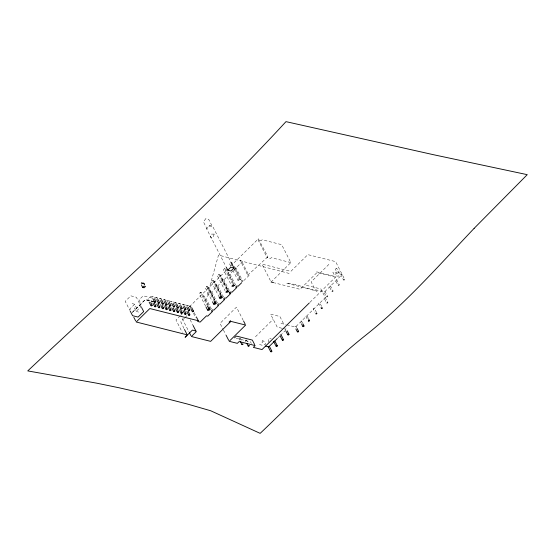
<?xml version="1.0" encoding="UTF-8"?>
<svg xmlns="http://www.w3.org/2000/svg" width="555" height="555" viewBox="0 0 555 555"><rect width="100%" height="100%" fill="white"/><g stroke="black" fill="none" stroke-linecap="round" stroke-linejoin="round"><path stroke-width="0.42" stroke-dasharray="2.77 2.08" d="M268.218 342.255L268.932 338.307L271.124 338.578M141.379 284.611L141.123 282.96L141.9 282.19L143.058 282.544L142.711 282.391M136.752 308.497L134.657 304.223L129.849 308.962L130.515 310.28M132.201 312.444L145.25 299.582L153.61 301.691M132.472 312.305L145.202 299.762L153.007 301.726M134.289 307.879L136.128 311.466L140.505 307.151L138.667 303.564M148.456 300.754L149.059 300.158L149.69 300.317M152.091 297.175L152.701 296.571L153.326 296.731M152.223 301.705L152.826 301.108L153.457 301.268M170.919 301.913L171.53 301.316L172.154 301.476M185.987 305.708L186.591 305.111L187.215 305.264L187.923 306.637M224.622 268.502L223.408 269.695L231.47 285.436M180.257 315.816L175.99 320.02L182.297 332.355M180.868 315.212L182.089 314.012M189.463 306.742L227.002 269.744M230.693 266.102L258.387 238.81L267.871 256.812L267.108 257.562L257.936 239.642L261.384 240.509L262.147 239.76L281.662 244.672L290.834 262.591L271.118 282.023M184.42 318.188L180.77 321.782L184.114 328.761M185.03 317.585L187.465 315.184M233.204 270.694L206.911 296.613L218.497 255.099L289.134 273.428M233.815 270.091L242.375 261.655M237.915 280.213L239.122 279.019L240.377 279.332L239.17 280.532L237.915 280.213L232.927 270.472M233.974 266.109L241.675 281.163L242.889 279.963L244.144 280.282L248.994 275.502L241.293 260.448L240.037 260.128L247.738 275.183L248.994 275.502M239.711 339.161L240.322 338.557L241.723 341.311M245.99 340.735L246.593 340.139L248.002 342.886M255.466 336.746L273.199 319.271M328.886 264.381L311.154 281.857L315.143 289.654L324.453 291.999L342.185 274.517L332.875 272.179L335.442 277.195L309.877 302.392M279.81 335.227L280.414 334.63M285.263 329.85L285.867 329.254M341.561 274.364L340.95 274.961L343.517 279.977L344.149 280.136L344.752 279.54L335.581 261.613L307.838 254.627L290.841 271.381L261.946 264.104L270.646 281.101M277.937 337.849L279.769 336.039M280.379 335.442L286.498 329.413L285.769 327.991M326.396 296.856L326.999 296.259L327.63 296.419L327.02 297.015L326.396 296.856L323.829 291.84L324.432 291.243L325.063 291.403L327.63 296.419M331.848 291.479L332.459 290.882L333.083 291.042L332.48 291.639L331.848 291.479L329.281 286.463L329.892 285.867L330.516 286.019L333.083 291.042M338.064 285.353L338.668 284.757L339.299 284.916L338.696 285.513L338.064 285.353L335.498 280.337L336.101 279.741L336.732 279.9L339.299 284.916M343.517 279.977L344.128 279.38L344.752 279.54M326.652 303.072L327.256 302.475L327.887 302.635L327.277 303.231L326.652 303.072L324.085 298.056L324.689 297.452L325.313 297.612L295.461 327.041L286.588 324.807M247.738 275.183L267.871 256.812M290.834 262.591L271.326 257.68L270.556 258.436L267.108 257.562M316.641 271.832L335.074 276.48M335.442 277.195L317.009 272.554L300.012 289.301L274.42 282.856M306.388 285.339L320.908 288.995L327.887 302.635M240.433 279.283L239.177 278.971L234.189 269.224M241.675 281.163L242.93 281.475L235.23 266.421M201.631 292.721L200.376 292.402L199.162 293.602L205.683 306.339M280.948 323.385L285.783 324.606M281.843 328.241L277.188 327.068L270.583 314.165L279.893 316.51L284.32 325.161M282.62 328.435L286.498 329.413M168.387 300.526L167.763 300.366L167.159 300.963L167.86 302.336M190.982 306.214L190.358 306.055L189.748 306.651L190.455 308.025M151.82 297.993L143.183 295.815L139.028 299.908L141.13 304.182M155.15 298.833L162.636 300.713M163.468 300.928L165.966 301.552M174.284 303.647L177.607 304.487M153.582 301.518L147.727 300.04A6.036 4.405 -75.9 0 1 151.362 296.453L191.53 306.568A6.036 4.405 -75.9 0 0 190.094 307.269M132.09 303.578L134.657 304.223M136.128 311.466L138.583 312.083M240.322 338.557L239.691 338.404L239.087 339.001L239.788 340.375M246.593 340.139L245.969 339.979L245.359 340.583L246.066 341.956M236.125 338.252L250.527 341.88L251.311 343.406M259.456 344.544L264.111 345.716M321.616 306.429L319.86 302.988L319.236 302.836L318.625 303.432L320.734 307.553M316.517 312.493L314.407 308.372L313.776 308.212L313.173 308.809L314.928 312.243M308.386 318.438L306.977 315.691L306.353 315.531L305.743 316.128L307.505 319.562M302.579 323.128L301.525 321.067L300.893 320.908L300.29 321.505L301.344 323.565M296.772 327.818L296.065 326.444L295.44 326.284L294.83 326.881L295.537 328.255M232.712 264.346L231.99 262.793L230.686 262.529L229.472 263.722L231.005 266.719M234.675 268.044L240.377 279.332M231.997 264.152L212.69 226.419L209.547 225.628L206.516 228.618L225.829 266.351M230.734 262.48L231.886 264.728M235.715 285.194L229.166 272.394L227.911 272.082L233.69 283.369M225.927 268.773L233.551 283.813M224.678 268.453L232.344 283.445M229.27 290.418L223.103 278.374L221.847 278.055L227.626 289.349M227.155 288.988L219.87 274.746L218.559 274.475L217.352 275.675L225.018 290.667M243.263 320.436L236.465 307.158L220.016 323.371L223.041 329.281M219.815 274.794L227.106 289.037M218.614 274.427L226.669 290.168M223.589 297.147L217.04 284.347L215.784 284.028L221.181 294.573M221.091 294.962L213.807 280.719L212.503 280.455L211.288 281.649L218.573 295.891M213.758 280.768L221.043 295.01M212.551 280.407L219.835 294.643M217.532 303.12L210.983 290.32L209.728 290.008L215.118 300.546M207.695 286.748L214.598 300.234L207.743 286.692L206.439 286.429L205.225 287.622L212.128 301.115M206.488 286.38L213.779 300.623M223.422 330.024L225.691 334.457M211.469 309.093L204.92 296.301L203.664 295.981L208.285 305.014M208.153 305.465L201.68 292.672L200.424 292.353L206.946 305.097M194.132 312.527L195.991 316.17M193.431 313.242L195.728 317.724M184.156 305.694L183.455 304.32L182.824 304.161L182.22 304.757L182.921 306.131M190.136 319.742L193.202 325.729M180.389 304.744L179.688 303.37L179.057 303.21L178.453 303.807L179.154 305.181M176.622 303.793L175.921 302.42L175.297 302.267L174.686 302.863L175.394 304.237M178.585 308.344L179.286 309.718M182.179 318.584L188.984 331.883M165.328 300.949L164.627 299.575L163.996 299.416L163.392 300.019L164.093 301.393M161.56 300.005L160.86 298.632L160.228 298.472L159.625 299.069L160.326 300.442M163.517 304.549L164.225 305.923M157.793 299.055L157.093 297.681L156.461 297.522L155.858 298.118L156.559 299.492M159.75 303.599L160.457 304.973M141.678 307.664L136.343 297.23L130.827 295.843L125.243 301.351L129.815 310.294M336.295 271.915L335.574 275.856L338.495 276.217L339.216 272.276L336.295 271.915M214.133 234.092L213.224 237.443L210.366 237.262L211.358 234.113L214.133 234.092M262.765 340.506L261.981 342.185L264.964 344.808L265.748 343.129L262.765 340.506M336.184 268.141L335.407 269.813L338.39 272.443L339.167 270.764L336.184 268.141M205.884 218.649L203.394 221.799L206.828 228.507L209.554 225.816L212.378 226.53L208.708 219.364L205.884 218.649M295.433 284.486L286.331 283.14L317.092 291.174L295.433 284.486M142.018 282.28L142.968 283.903L142.018 282.28M142.052 283.536L141.927 283.161L142.052 283.536"/><path stroke-width="0.83" d="M229.062 322.136L230.554 320.658M142.67 287.435L144.064 286.054L145.514 286.422L144.113 287.795L142.67 287.435L141.567 285.284M227.8 270.202L230.825 267.212L233.967 268.003L230.935 270.993L227.8 270.202L226.218 267.122M206.065 307.088L207.605 310.092L208.812 308.892L210.123 309.163L208.971 306.915M212.509 301.865L213.661 304.112L214.875 302.919L216.179 303.183L215.028 300.935M218.961 296.641L219.725 298.139L220.939 296.946L222.243 297.209L221.48 295.711M227.002 290.966L225.788 292.166L227.044 292.478L228.258 291.285L227.002 290.966L228.306 291.236L227.536 289.738M233.065 284.993L231.851 286.186L233.107 286.505L234.321 285.312L233.065 284.993L234.37 285.256M210.067 309.211L208.853 310.405L207.605 310.092M228.785 291.604L229.555 293.109L230.769 291.916L232.025 292.235L236.874 287.455L235.618 287.136L236.825 285.943L238.081 286.255L241.723 282.675M234.522 337.849L236.34 336.059L252.345 340.09L254.683 344.662M241.897 344.495L242.5 343.899L243.132 344.058L242.528 344.655L241.897 344.495L240.488 341.748M248.175 346.077L248.779 345.481L249.41 345.64L248.8 346.237L248.175 346.077L246.767 343.33M309.281 302.981L262.022 349.567L253.344 347.375L255.161 345.585L239.156 341.554L237.339 343.351L229.187 341.297L245.636 325.084L230.922 321.38L210.643 341.36L191.35 336.503L196.248 331.682L193.202 325.729M277.327 338.453L268.766 346.889L265.665 346.105M271.118 282.023L273.594 282.648M229.555 293.109L230.811 293.428L225.961 298.208L224.706 297.889L223.492 299.089L224.747 299.402L219.898 304.182L218.642 303.869L217.428 305.063L218.684 305.382L213.835 310.162L212.579 309.843L211.365 311.036L212.62 311.355L207.771 316.135L206.516 315.816L200.154 322.094L197.635 321.456L198.343 320.762L149.836 308.545L136.197 321.99L187.222 334.838L185.106 337.308L192.425 330.093L195.88 330.96M219.725 298.139L220.98 298.458L222.194 297.258L220.939 296.946L220.224 295.392M213.661 304.112L214.917 304.431L216.131 303.238L214.875 302.919L214.161 301.372M308.74 319.125L309.44 320.499M302.926 323.815L303.98 325.875M301.698 324.252L302.752 326.312M297.119 328.504L298.528 331.252M295.884 328.942L297.293 331.696M287.199 330.787L288.961 334.221M285.964 331.224L287.726 334.658M281.038 334.79L283.501 339.598M280.157 335.914L282.266 340.042M274.829 340.916L277.285 345.723M273.594 341.353L276.057 346.16M232.392 264.922L233.967 268.003M269.369 346.292L271.832 351.1M268.134 346.729L270.597 351.544M243.638 321.178L245.164 324.155M226.065 335.199L228.715 340.368M207.327 305.847L208.867 308.844M191.69 307.588L193.445 311.022M196.366 316.898L198.232 320.547M190.802 308.719L192.21 311.466M188.277 307.324L189.678 310.078M186.688 307.082L188.443 310.516M188.048 311.175L189.81 314.609M184.51 306.381L185.911 309.128M186.82 311.612L188.575 315.046M183.275 306.818L184.683 309.565M184.288 310.224L186.043 313.658M180.743 305.43L182.151 308.178M183.053 310.668L184.808 314.102M179.508 305.867L180.916 308.622M180.521 309.281L182.276 312.715M176.976 304.48L178.384 307.234M179.64 310.405L181.041 313.152M175.741 304.924L177.149 307.671M189.366 332.625L190.878 335.581M176.754 308.33L178.509 311.764M173.209 303.536L174.617 306.284M175.519 308.767L177.274 312.201M171.627 303.287L173.382 306.721M184.482 329.483L186.695 333.819M173.34 308.067L174.742 310.814M169.095 301.899L170.85 305.333M171.752 307.824L173.514 311.258M168.214 303.023L169.615 305.777M169.219 306.429L170.982 309.87M165.681 301.636L167.083 304.39M167.985 306.873L169.747 310.307M164.446 302.08L165.848 304.827M165.452 305.486L167.215 308.92M161.914 300.692L163.316 303.439M164.571 306.61L165.98 309.357M160.679 301.129L162.088 303.876M162.039 305.222L163.447 307.969M158.147 299.742L159.556 302.489M160.804 305.666L162.213 308.413M156.912 300.179L158.321 302.933M157.925 303.585L159.68 307.026M154.38 298.791L155.788 301.538M156.69 304.029L158.446 307.463M152.798 298.548L154.554 301.982M154.158 302.642L155.913 306.076M152.923 303.079L154.679 306.513M150.745 302.378L152.153 305.125M149.156 302.128L150.918 305.569M141.678 307.664L143.676 311.57L138.091 317.078L132.576 315.691L130.196 311.043M133.824 317.356L135.67 320.97M474.123 228.362C439.65 264.7 406.44 302.648 367.223 334.027C328.886 364.24 295.517 399.884 260.156 433.358L210.713 410.769L187.632 404.089L164.8 398.219L119.387 387.848L96.667 383.165L27.75 370.906C114.941 289.002 204.941 209.818 285.971 121.642L433.184 154.644L527.25 174.665L474.123 228.362M151.626 305.181L151.022 305.777L151.654 305.937L152.257 305.333L151.626 305.181M155.268 301.594L154.658 302.191L155.289 302.35L155.893 301.753L155.268 301.594M155.393 306.124L154.79 306.721L155.414 306.88L156.024 306.284L155.393 306.124M159.035 302.544L158.425 303.141L159.056 303.294L159.66 302.697L159.035 302.544M159.16 307.075L158.557 307.671L159.181 307.831L159.791 307.234L159.16 307.075M162.795 303.488L162.192 304.084L162.823 304.244L163.427 303.647L162.795 303.488M162.927 308.025L162.324 308.622L162.948 308.781L163.552 308.178L162.927 308.025M166.562 304.438L165.959 305.035L166.583 305.195L167.194 304.598L166.562 304.438M166.694 308.969L166.084 309.565L166.715 309.725L167.319 309.128L166.694 308.969M170.329 305.389L169.726 305.985L170.35 306.138L170.961 305.541L170.329 305.389M170.461 309.919L169.851 310.516L170.482 310.675L171.086 310.078L170.461 309.919M174.097 306.332L173.493 306.929L174.117 307.088L174.721 306.492L174.097 306.332M174.221 310.869L173.618 311.466L174.249 311.626L174.853 311.029L174.221 310.869M177.864 307.283L177.253 307.879L177.884 308.039L178.488 307.442L177.864 307.283M177.988 311.813L177.385 312.416L178.009 312.569L178.62 311.972L177.988 311.813M181.631 308.233L181.02 308.83L181.651 308.989L182.255 308.386L181.631 308.233M181.756 312.763L181.152 313.36L181.776 313.519L182.387 312.923L181.756 312.763M185.391 309.177L184.787 309.773L185.412 309.933L186.022 309.336L185.391 309.177M185.523 313.714L184.919 314.31L185.543 314.47L186.147 313.873L185.523 313.714M189.158 310.127L188.554 310.724L189.179 310.883L189.789 310.287L189.158 310.127M189.29 314.657L188.679 315.261L189.31 315.413L189.914 314.817L189.29 314.657M192.925 311.077L192.321 311.674L192.946 311.834L193.549 311.23L192.925 311.077M271.312 351.155L270.708 351.752L271.333 351.905L271.936 351.308L271.312 351.155M276.765 345.772L276.161 346.375L276.792 346.528L277.396 345.931L276.765 345.772M282.981 339.653L282.377 340.25L283.001 340.402L283.612 339.806L282.981 339.653M288.44 334.27L287.83 334.873L288.461 335.026L289.065 334.429L288.44 334.27M298.007 331.307L297.404 331.904L298.028 332.063L298.632 331.46L298.007 331.307M303.46 325.924L302.857 326.527L303.481 326.68L304.091 326.083L303.46 325.924M308.92 320.547L308.309 321.144L308.941 321.303L309.544 320.707L308.92 320.547M316.343 313.228L315.74 313.825L316.364 313.984L316.974 313.388L316.343 313.228M321.803 307.852L321.192 308.448L321.824 308.608L322.427 308.011L321.803 307.852M144.411 284.271L143.509 283.119L144.411 284.271"/></g></svg>
